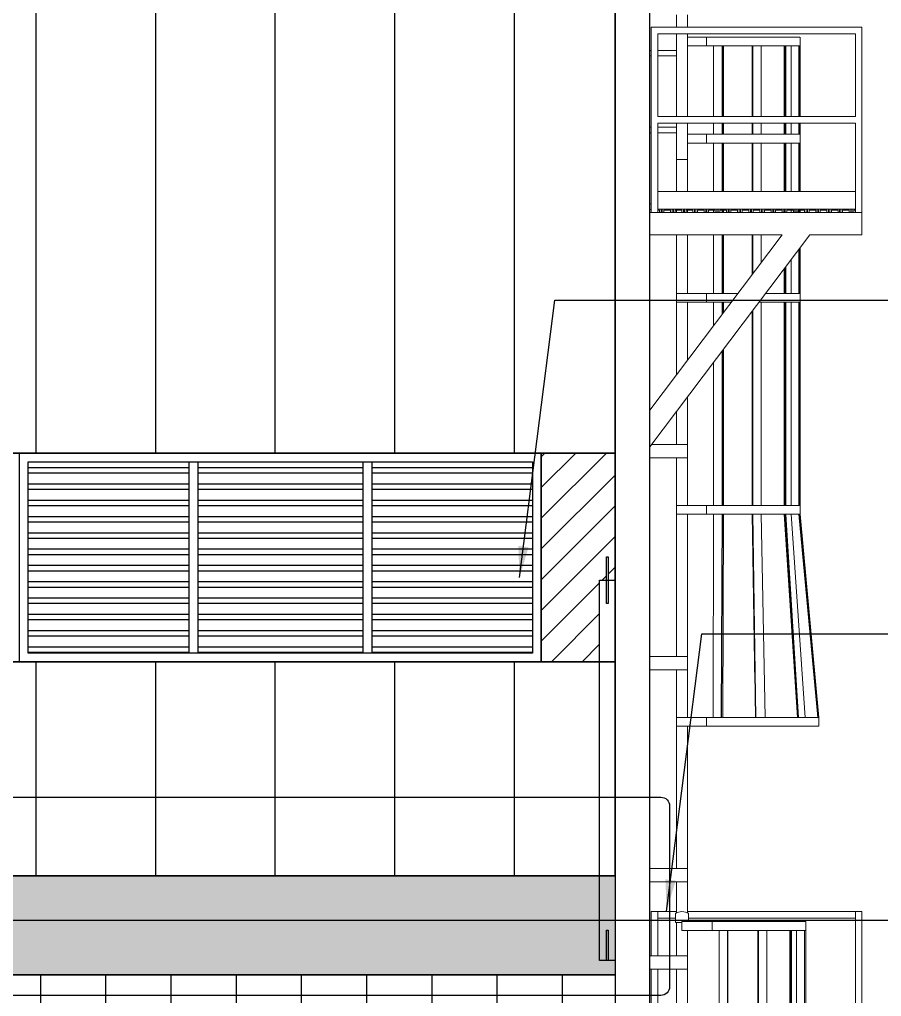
# Model space of a CAD drawing. Header units: inches. Extents: x 340055 to 349452, y -34649 to -30845.
# Drawn here: x 345287.2 to 345336.8, y -32094.5 to -32038.3 of the extents above; entities that cross this region are included whole.
import ezdxf

# ---------------------------------------------------------------- set-up
doc = ezdxf.new("R2010")
doc.units = ezdxf.units.IN
doc.header["$MEASUREMENT"] = 0
doc.layers.add('AZNB-BN-TL-A- X- POWDER SECTION 1 2 3$0$Q-SPCQ', color=91, linetype='Continuous', lineweight=9)
doc.layers.add('flashing', color=6, linetype='Continuous')
doc.layers.add('ROOFING', color=4, linetype='Continuous')
doc.styles.add('ST1H', font='vnshxh.shx', dxfattribs={"width": 0.7})
doc.dimstyles.new('3', dxfattribs={"dimtxt": 3.5, "dimasz": 1.8, "dimexe": 1, "dimexo": 0, "dimgap": 1, "dimtad": 1, "dimdec": 0, "dimlfac": 3, "dimzin": 0, "dimdsep": 46, "dimtxsty": 'ST1H', "dimblk": 'OBLIQUE', "dimcen": 1, "dimdle": 1, "dimclrd": 8, "dimclre": 8, "dimclrt": 3, "dimadec": 0, "dimazin": 0, "dimtfac": 1, "dimtdec": 0, "dimtix": 1, "dimtofl": 0, "dimtmove": 1, "dimatfit": 3, "dimfxl": 0, "dimtolj": 1, "dimtzin": 0, "dimlwd": -1, "dimlwe": -1, "dimarcsym": 0})
pattern_1 = [(90, (6701.2984, 2046.995), (-6.875, 1e-15), [])]

# ---------------------------------------------------------------- blocks, each defined once
blk = doc.blocks.new('AZNB-BN-TL-A- X- POWDER SECTION 1 2 3$0$Ladder-Precision_Ladders-Fixed_Ladder_With_Cage_and_Rest_Platform - Fixed Ladder With Cage_ Walk-Thru _ Rest Platform-3366971-Section 59')
at = {"layer": 'AZNB-BN-TL-A- X- POWDER SECTION 1 2 3$0$Q-SPCQ', "color": 8}
for p, q in [((107577.9, 9969.9), (107577.9, 10040.9)), ((107640.4, 9969.9), (107640.4, 10040.9)), ((107430.9, 9969.9), (108643.7, 9969.9)), ((107430.9, 9969.9), (107430.9, 8903.1)), ((108643.7, 9969.9), (108643.7, 8903.1)), ((107469, 9931.8), (108605.6, 9931.8)), ((107469, 9455.5), (107469, 9931.8)), ((107577.9, 9455.5), (107577.9, 9931.8)), ((107640.4, 9455.5), (107640.4, 9931.8)), ((108605.6, 9455.5), (108605.6, 9931.8)), ((108605.6, 9455.5), (107469, 9455.5)), ((107469, 9417.4), (108605.6, 9417.4)), ((107469, 8903.1), (107469, 9417.4)), ((107577.9, 9207.9), (107577.9, 9417.4)), ((107640.4, 9207.9), (107640.4, 9417.4)), ((108605.6, 8903.1), (108605.6, 9417.4)), ((107640.4, 9207.9), (107577.9, 9207.9)), ((108605.6, 9023.7), (107469, 9023.7)), ((108643.7, 8903.1), (107424.5, 8903.1)), ((107469, 8903.1), (107430.9, 8903.1)), ((107469, 8922.1), (107495.1, 8922.1)), ((107469, 8917.3), (107478.5, 8917.3)), ((107478.5, 8917.3), (107478.5, 8903.1)), ((107488, 8903.1), (107488, 8922.1)), ((107552.2, 8922.1), (107495.1, 8922.1)), ((107495.1, 8922.1), (107495.1, 8903.1)), ((107495.1, 8903.1), (107504.6, 8903.1)), ((107504.6, 8903.1), (107504.6, 8917.3)), ((107504.6, 8917.3), (107542.7, 8917.3)), ((107542.7, 8917.3), (107542.7, 8903.1)), ((107542.7, 8903.1), (107552.2, 8903.1)), ((107552.2, 8903.1), (107552.2, 8922.1)), ((107552.2, 8922.1), (107559.3, 8922.1)), ((107616.4, 8922.1), (107559.3, 8922.1)), ((107559.3, 8922.1), (107559.3, 8903.1)), ((107559.3, 8903.1), (107568.8, 8903.1)), ((107568.8, 8903.1), (107568.8, 8917.3)), ((107568.8, 8917.3), (107606.9, 8917.3)), ((107606.9, 8917.3), (107606.9, 8903.1)), ((107606.9, 8903.1), (107616.4, 8903.1)), ((107616.4, 8903.1), (107616.4, 8922.1)), ((107616.4, 8922.1), (107623.5, 8922.1)), ((107680.7, 8922.1), (107623.5, 8922.1)), ((107623.5, 8922.1), (107623.5, 8903.1)), ((107623.5, 8903.1), (107633, 8903.1)), ((107633, 8903.1), (107633, 8917.3)), ((107633, 8917.3), (107671.1, 8917.3)), ((107671.1, 8917.3), (107671.1, 8903.1)), ((107671.1, 8903.1), (107680.7, 8903.1)), ((107680.7, 8903.1), (107680.7, 8922.1)), ((107680.7, 8922.1), (107687.7, 8922.1)), ((107744.9, 8922.1), (107687.7, 8922.1)), ((107687.7, 8922.1), (107687.7, 8903.1)), ((107687.7, 8903.1), (107697.2, 8903.1)), ((107697.2, 8903.1), (107697.2, 8917.3)), ((107697.2, 8917.3), (107735.3, 8917.3)), ((107735.3, 8917.3), (107735.3, 8903.1)), ((107735.3, 8903.1), (107744.9, 8903.1)), ((107744.9, 8903.1), (107744.9, 8922.1)), ((107744.9, 8922.1), (107751.9, 8922.1)), ((107809.1, 8922.1), (107751.9, 8922.1)), ((107751.9, 8922.1), (107751.9, 8903.1)), ((107751.9, 8903.1), (107761.4, 8903.1)), ((107761.4, 8903.1), (107761.4, 8917.3)), ((107761.4, 8917.3), (107799.5, 8917.3)), ((107799.5, 8917.3), (107799.5, 8903.1)), ((107799.5, 8903.1), (107809.1, 8903.1)), ((107809.1, 8903.1), (107809.1, 8922.1)), ((107809.1, 8922.1), (107816.1, 8922.1)), ((107873.3, 8922.1), (107816.1, 8922.1)), ((107816.1, 8922.1), (107816.1, 8903.1)), ((107816.1, 8903.1), (107825.6, 8903.1)), ((107825.6, 8903.1), (107825.6, 8917.3)), ((107825.6, 8917.3), (107863.7, 8917.3)), ((107863.7, 8917.3), (107863.7, 8903.1)), ((107863.7, 8903.1), (107873.3, 8903.1)), ((107873.3, 8903.1), (107873.3, 8922.1)), ((107873.3, 8922.1), (107880.3, 8922.1)), ((107937.5, 8922.1), (107880.3, 8922.1)), ((107880.3, 8922.1), (107880.3, 8903.1)), ((107880.3, 8903.1), (107889.8, 8903.1)), ((107889.8, 8903.1), (107889.8, 8917.3)), ((107889.8, 8917.3), (107927.9, 8917.3)), ((107927.9, 8917.3), (107927.9, 8903.1)), ((107927.9, 8903.1), (107937.5, 8903.1)), ((107937.5, 8903.1), (107937.5, 8922.1)), ((107937.5, 8922.1), (107944.5, 8922.1)), ((108001.7, 8922.1), (107944.5, 8922.1)), ((107944.5, 8922.1), (107944.5, 8903.1)), ((107944.5, 8903.1), (107954.1, 8903.1)), ((107954.1, 8903.1), (107954.1, 8917.3)), ((107954.1, 8917.3), (107992.2, 8917.3)), ((107992.2, 8917.3), (107992.2, 8903.1)), ((107992.2, 8903.1), (108001.7, 8903.1)), ((108001.7, 8903.1), (108001.7, 8922.1)), ((108001.7, 8922.1), (108008.7, 8922.1)), ((108065.9, 8922.1), (108008.7, 8922.1)), ((108008.7, 8922.1), (108008.7, 8903.1)), ((108008.7, 8903.1), (108018.3, 8903.1)), ((108018.3, 8903.1), (108018.3, 8917.3)), ((108018.3, 8917.3), (108056.4, 8917.3)), ((108056.4, 8917.3), (108056.4, 8903.1)), ((108056.4, 8903.1), (108065.9, 8903.1)), ((108065.9, 8903.1), (108065.9, 8922.1)), ((108065.9, 8922.1), (108072.9, 8922.1)), ((108130.1, 8922.1), (108072.9, 8922.1)), ((108072.9, 8922.1), (108072.9, 8903.1)), ((108072.9, 8903.1), (108082.5, 8903.1)), ((108082.5, 8903.1), (108082.5, 8917.3)), ((108082.5, 8917.3), (108120.6, 8917.3)), ((108120.6, 8917.3), (108120.6, 8903.1)), ((108120.6, 8903.1), (108130.1, 8903.1)), ((108130.1, 8903.1), (108130.1, 8922.1)), ((108130.1, 8922.1), (108137.1, 8922.1)), ((108194.3, 8922.1), (108137.1, 8922.1)), ((108137.1, 8922.1), (108137.1, 8903.1)), ((108137.1, 8903.1), (108146.7, 8903.1)), ((108146.7, 8903.1), (108146.7, 8917.3)), ((108146.7, 8917.3), (108184.8, 8917.3)), ((108184.8, 8917.3), (108184.8, 8903.1)), ((108184.8, 8903.1), (108194.3, 8903.1)), ((108194.3, 8903.1), (108194.3, 8922.1)), ((108194.3, 8922.1), (108201.4, 8922.1)), ((108258.5, 8922.1), (108201.4, 8922.1)), ((108201.4, 8922.1), (108201.4, 8903.1)), ((108201.4, 8903.1), (108210.9, 8903.1)), ((108210.9, 8903.1), (108210.9, 8917.3)), ((108210.9, 8917.3), (108249, 8917.3)), ((108249, 8917.3), (108249, 8903.1)), ((108249, 8903.1), (108258.5, 8903.1)), ((108258.5, 8903.1), (108258.5, 8922.1)), ((108258.5, 8922.1), (108265.6, 8922.1)), ((108322.7, 8922.1), (108265.6, 8922.1)), ((108265.6, 8922.1), (108265.6, 8903.1)), ((108265.6, 8903.1), (108275.1, 8903.1)), ((108275.1, 8903.1), (108275.1, 8917.3)), ((108275.1, 8917.3), (108313.2, 8917.3)), ((108313.2, 8917.3), (108313.2, 8903.1)), ((108313.2, 8903.1), (108322.7, 8903.1)), ((108322.7, 8903.1), (108322.7, 8922.1)), ((108322.7, 8922.1), (108329.8, 8922.1)), ((108386.9, 8922.1), (108329.8, 8922.1)), ((108329.8, 8922.1), (108329.8, 8903.1)), ((108329.8, 8903.1), (108339.3, 8903.1)), ((108339.3, 8903.1), (108339.3, 8917.3)), ((108339.3, 8917.3), (108377.4, 8917.3)), ((108377.4, 8917.3), (108377.4, 8903.1)), ((108377.4, 8903.1), (108386.9, 8903.1)), ((108386.9, 8903.1), (108386.9, 8922.1)), ((108386.9, 8922.1), (108394, 8922.1)), ((108451.1, 8922.1), (108394, 8922.1)), ((108394, 8922.1), (108394, 8903.1)), ((108394, 8903.1), (108403.5, 8903.1)), ((108403.5, 8903.1), (108403.5, 8917.3)), ((108403.5, 8917.3), (108441.6, 8917.3)), ((108441.6, 8917.3), (108441.6, 8903.1)), ((108441.6, 8903.1), (108451.1, 8903.1)), ((108451.1, 8903.1), (108451.1, 8922.1)), ((108451.1, 8922.1), (108458.2, 8922.1)), ((108515.3, 8922.1), (108458.2, 8922.1)), ((108458.2, 8922.1), (108458.2, 8903.1)), ((108458.2, 8903.1), (108467.7, 8903.1)), ((108467.7, 8903.1), (108467.7, 8917.3)), ((108467.7, 8917.3), (108505.8, 8917.3)), ((108505.8, 8917.3), (108505.8, 8903.1)), ((108505.8, 8903.1), (108515.3, 8903.1)), ((108515.3, 8903.1), (108515.3, 8922.1)), ((108515.3, 8922.1), (108522.4, 8922.1)), ((108579.5, 8922.1), (108522.4, 8922.1)), ((108522.4, 8922.1), (108522.4, 8903.1)), ((108522.4, 8903.1), (108531.9, 8903.1)), ((108531.9, 8903.1), (108531.9, 8917.3)), ((108531.9, 8917.3), (108570, 8917.3)), ((108570, 8917.3), (108570, 8903.1)), ((108570, 8903.1), (108579.5, 8903.1)), ((108579.5, 8903.1), (108579.5, 8922.1)), ((108579.5, 8922.1), (108605.6, 8922.1)), ((108586.6, 8922.1), (108586.6, 8903.1)), ((108596.1, 8903.1), (108596.1, 8917.3)), ((108596.1, 8917.3), (108605.6, 8917.3)), ((108643.7, 8903.1), (108605.6, 8903.1)), ((108643.7, 8776.1), (108643.7, 8903.1)), ((107424.5, 8776.1), (108184.2, 8776.1)), ((108184.2, 8776.1), (107424.5, 7767.9)), ((107424.5, 7556.9), (108343.3, 8776.1)), ((108343.3, 8776.1), (108643.7, 8776.1))]:
    blk.add_line(p, q, dxfattribs=at)
blk = doc.blocks.new('AZNB-BN-TL-A- X- POWDER SECTION 1 2 3$0$Ladder-Precision_Ladders-Fixed_Ladder_With_Cage_and_Rest_Platform - Fixed Ladder With Cage_ Walk-Thru _ Rest Platform-3366764-Section 59')
at = {"layer": 'AZNB-BN-TL-A- X- POWDER SECTION 1 2 3$0$Q-SPCQ', "color": 8}
for p, q in [((107576.9, 9912.1), (107576.9, 9861.3)), ((107640.4, 9912.1), (107749.7, 9912.1)), ((107749.7, 9912.1), (108287.1, 9912.1)), ((107749.7, 9861.3), (107749.7, 9912.1)), ((108288.5, 9861.3), (108288.5, 9912.1)), ((107430.9, 9835.9), (107424.5, 9835.9)), ((107577.9, 9835.9), (107469, 9835.9)), ((107749.7, 9861.3), (107640.4, 9861.3)), ((107789.9, 9861.3), (107749.7, 9861.3)), ((107790.3, 9861.3), (107808.7, 9861.3)), ((107790.3, 9861.3), (107790.3, 9455.5)), ((107810.5, 9861.3), (107808.7, 9861.3)), ((107811.5, 9861.3), (107839.1, 9861.3)), ((108016.2, 9861.3), (107838.8, 9861.3)), ((107839.1, 9455.5), (107839.1, 9861.3)), ((107840.7, 9861.3), (107840.7, 9455.5)), ((107847.4, 9455.5), (107847.4, 9861.3)), ((108013.1, 9861.3), (108013.1, 9455.5)), ((108013.8, 9455.5), (108013.8, 9861.3)), ((108016, 9861.3), (108064, 9861.3)), ((108016, 9861.3), (108016, 9455.5)), ((108064, 9455.5), (108064, 9861.3)), ((108207.2, 9861.3), (108064.1, 9861.3)), ((108196.8, 9861.3), (108196.8, 9455.5)), ((108201, 9455.5), (108201, 9861.3)), ((108206.2, 9861.3), (108218.9, 9861.3)), ((108206.2, 9861.3), (108206.2, 9455.5)), ((108219.2, 9861.3), (108235.6, 9861.3)), ((108235.6, 9455.5), (108235.6, 9861.3)), ((108287.1, 9861.3), (108236.8, 9861.3)), ((108280.8, 9861.3), (108280.8, 9455.5)), ((108281.7, 9455.5), (108281.7, 9861.3)), ((108288.1, 9861.3), (108288.6, 9861.3)), ((108288.1, 9861.3), (108288.1, 9455.5)), ((108288.6, 9455.5), (108288.6, 9861.3)), ((107424.5, 9804.2), (107430.9, 9804.2)), ((107469, 9804.2), (107577.9, 9804.2)), ((107430.9, 9394.6), (107424.5, 9394.6)), ((107577.9, 9394.6), (107469, 9394.6)), ((107790.3, 9417.4), (107790.3, 9353.3)), ((107839.1, 9353.3), (107839.1, 9417.4)), ((107840.7, 9417.4), (107840.7, 9353.3)), ((107847.4, 9353.3), (107847.4, 9417.4)), ((108013.1, 9417.4), (108013.1, 9353.3)), ((108013.8, 9353.3), (108013.8, 9417.4)), ((108016, 9417.4), (108016, 9353.3)), ((108064, 9353.3), (108064, 9417.4)), ((108196.8, 9417.4), (108196.8, 9353.3)), ((108201, 9353.3), (108201, 9417.4)), ((108206.2, 9417.4), (108206.2, 9353.3)), ((108235.6, 9353.3), (108235.6, 9417.4)), ((108280.8, 9417.4), (108280.8, 9353.3)), ((108281.7, 9353.3), (108281.7, 9417.4)), ((108288.1, 9417.4), (108288.1, 9353.3)), ((108288.6, 9353.3), (108288.6, 9417.4)), ((107424.5, 9362.8), (107430.9, 9362.8)), ((107469, 9362.8), (107577.9, 9362.8)), ((107576.9, 9353.3), (107576.9, 9302.5)), ((107640.4, 9353.3), (107749.7, 9353.3)), ((107749.7, 9353.3), (107789.9, 9353.3)), ((107749.7, 9302.5), (107749.7, 9353.3)), ((107808.7, 9353.3), (107790.3, 9353.3)), ((107808.7, 9353.3), (107810.5, 9353.3)), ((107839.1, 9353.3), (107811.5, 9353.3)), ((107838.8, 9353.3), (108016.2, 9353.3)), ((108064, 9353.3), (108016, 9353.3)), ((108064.1, 9353.3), (108207.2, 9353.3)), ((108218.9, 9353.3), (108206.2, 9353.3)), ((108235.6, 9353.3), (108219.2, 9353.3)), ((108236.8, 9353.3), (108287.1, 9353.3)), ((108288.6, 9353.3), (108288.1, 9353.3)), ((108288.5, 9302.5), (108288.5, 9353.3)), ((107749.7, 9302.5), (107640.4, 9302.5)), ((107789.9, 9302.5), (107749.7, 9302.5)), ((107790.3, 9302.5), (107808.7, 9302.5)), ((107790.3, 9302.5), (107790.3, 9023.7)), ((107810.5, 9302.5), (107808.7, 9302.5)), ((107811.5, 9302.5), (107839.1, 9302.5)), ((108016.2, 9302.5), (107838.8, 9302.5)), ((107839.1, 9023.7), (107839.1, 9302.5)), ((107840.7, 9302.5), (107840.7, 9023.7)), ((107847.4, 9023.7), (107847.4, 9302.5)), ((108013.1, 9302.5), (108013.1, 9023.7)), ((108013.8, 9023.7), (108013.8, 9302.5)), ((108016, 9302.5), (108064, 9302.5)), ((108016, 9302.5), (108016, 9023.7)), ((108064, 9023.7), (108064, 9302.5)), ((108207.2, 9302.5), (108064.1, 9302.5)), ((108196.8, 9302.5), (108196.8, 9023.7)), ((108201, 9023.7), (108201, 9302.5)), ((108206.2, 9302.5), (108218.9, 9302.5)), ((108206.2, 9302.5), (108206.2, 9023.7)), ((108219.2, 9302.5), (108235.6, 9302.5)), ((108235.6, 9023.7), (108235.6, 9302.5)), ((108287.1, 9302.5), (108236.8, 9302.5)), ((108280.8, 9302.5), (108280.8, 9023.7)), ((108281.7, 9023.7), (108281.7, 9302.5)), ((108288.1, 9302.5), (108288.6, 9302.5)), ((108288.1, 9302.5), (108288.1, 9023.7)), ((108288.6, 9023.7), (108288.6, 9302.5)), ((107577.9, 9207.9), (107577.9, 9023.7)), ((107640.4, 9207.9), (107640.4, 9023.7)), ((107430.9, 8953.3), (107424.5, 8953.3)), ((107424.5, 8921.5), (107430.9, 8921.5)), ((107488, 8921.5), (107495.1, 8921.5)), ((107552.2, 8921.5), (107559.3, 8921.5)), ((107577.9, 8917.3), (107577.9, 8903.1)), ((107616.4, 8921.5), (107623.5, 8921.5)), ((107640.4, 8917.3), (107640.4, 8903.1)), ((107790.3, 8917.3), (107790.3, 8903.1)), ((107839.1, 8903.1), (107839.1, 8917.3)), ((107840.7, 8917.3), (107840.7, 8903.1)), ((107847.4, 8903.1), (107847.4, 8917.3)), ((108196.8, 8922.1), (108196.8, 8903.1)), ((108201, 8903.1), (108201, 8922.1)), ((108235.6, 8903.1), (108235.6, 8917.3)), ((108280.8, 8917.3), (108280.8, 8903.1)), ((108281.7, 8903.1), (108281.7, 8917.3)), ((108288.1, 8917.3), (108288.1, 8903.1)), ((108288.6, 8903.1), (108288.6, 8917.3)), ((107577.9, 8776.1), (107577.9, 8438.9)), ((107640.4, 8776.1), (107640.4, 8438.9)), ((107790.3, 8776.1), (107790.3, 8438.9)), ((107839.1, 8438.9), (107839.1, 8776.1)), ((107840.7, 8776.1), (107840.7, 8438.9)), ((107847.4, 8438.9), (107847.4, 8776.1)), ((108013.1, 8776.1), (108013.1, 8548.9)), ((108013.8, 8549.9), (108013.8, 8776.1)), ((108016, 8776.1), (108016, 8552.7)), ((108064, 8616.5), (108064, 8776.1)), ((108280.8, 8693.1), (108280.8, 8438.9)), ((108281.7, 8438.9), (108281.7, 8694.3)), ((108288.1, 8702.9), (108288.1, 8438.9)), ((108288.6, 8438.9), (108288.6, 8703.5)), ((108235.6, 8438.9), (108235.6, 8633.1)), ((108196.8, 8581.6), (108196.8, 8438.9)), ((108201, 8438.9), (108201, 8587.3)), ((108206.2, 8594.2), (108206.2, 8438.9)), ((107576.9, 8438.9), (107749.7, 8438.9)), ((107576.9, 8438.9), (107576.9, 8388.1)), ((107749.7, 8438.9), (107789.9, 8438.9)), ((107749.7, 8438.9), (107749.7, 8388.1)), ((107808.7, 8438.9), (107790.3, 8438.9)), ((107808.7, 8438.9), (107810.5, 8438.9)), ((107839.1, 8438.9), (107811.5, 8438.9)), ((107838.8, 8438.9), (107930.2, 8438.9)), ((108089.9, 8438.9), (108207.2, 8438.9)), ((108218.9, 8438.9), (108206.2, 8438.9)), ((108235.6, 8438.9), (108219.2, 8438.9)), ((108236.8, 8438.9), (108287.1, 8438.9)), ((108288.6, 8438.9), (108288.1, 8438.9)), ((108288.5, 8388.1), (108288.5, 8438.9)), ((107749.7, 8388.1), (107576.9, 8388.1)), ((107577.9, 8388.1), (107577.9, 7971.4)), ((107640.4, 8388.1), (107640.4, 8054.4)), ((107789.9, 8388.1), (107749.7, 8388.1)), ((107790.3, 8388.1), (107808.7, 8388.1)), ((107790.3, 8388.1), (107790.3, 8253.3)), ((107810.5, 8388.1), (107808.7, 8388.1)), ((107811.5, 8388.1), (107839.1, 8388.1)), ((107891.9, 8388.1), (107838.8, 8388.1)), ((107839.1, 8318), (107839.1, 8388.1)), ((107840.7, 8388.1), (107840.7, 8320.2)), ((107847.4, 8329.1), (107847.4, 8388.1)), ((108051, 8388.1), (108064, 8388.1)), ((108064, 7219.7), (108064, 8388.1)), ((108207.2, 8388.1), (108064.1, 8388.1)), ((108196.8, 8388.1), (108196.8, 7219.7)), ((108201, 7219.7), (108201, 8388.1)), ((108206.2, 8388.1), (108218.9, 8388.1)), ((108206.2, 8388.1), (108206.2, 7219.7)), ((108219.2, 8388.1), (108235.6, 8388.1)), ((108235.6, 7219.7), (108235.6, 8388.1)), ((108287.1, 8388.1), (108236.8, 8388.1)), ((108280.8, 8388.1), (108280.8, 7219.7)), ((108281.7, 7219.7), (108281.7, 8388.1)), ((108288.1, 8388.1), (108288.6, 8388.1)), ((108288.1, 8388.1), (108288.1, 7219.7)), ((108288.6, 7219.7), (108288.6, 8388.1)), ((108013.1, 8337.9), (108013.1, 7219.7)), ((108013.8, 7219.7), (108013.8, 8338.9)), ((108016, 8341.7), (108016, 7219.7)), ((107839.1, 7219.7), (107839.1, 8106.9)), ((107840.7, 8109.2), (107840.7, 7219.7)), ((107847.4, 7219.7), (107847.4, 8118.1)), ((107790.3, 8042.3), (107790.3, 7219.7)), ((107640.4, 7843.4), (107640.4, 7569.1)), ((107577.9, 7760.4), (107577.9, 7569.1)), ((107433.8, 7569.1), (107640.4, 7569.1)), ((107640.4, 7492.9), (107640.4, 7569.1)), ((107640.4, 7492.9), (107424.5, 7492.9)), ((107577.9, 7492.9), (107577.9, 7219.7)), ((107640.4, 7492.9), (107640.4, 7219.7)), ((107576.9, 7219.7), (107749.7, 7219.7)), ((107576.9, 7219.7), (107576.9, 7168.9)), ((107749.7, 7219.7), (107789.9, 7219.7)), ((107749.7, 7219.7), (107749.7, 7168.9)), ((107808.7, 7219.7), (107790.3, 7219.7)), ((107808.7, 7219.7), (107810.5, 7219.7)), ((107839.1, 7219.7), (107811.5, 7219.7)), ((107838.8, 7219.7), (108016.2, 7219.7)), ((108064, 7219.7), (108016, 7219.7)), ((108064.1, 7219.7), (108207.2, 7219.7)), ((108218.9, 7219.7), (108206.2, 7219.7)), ((108235.6, 7219.7), (108219.2, 7219.7)), ((108236.8, 7219.7), (108287.1, 7219.7)), ((108288.6, 7219.7), (108288.1, 7219.7)), ((108288.5, 7168.9), (108288.5, 7219.7)), ((107749.7, 7168.9), (107576.9, 7168.9)), ((107577.9, 7168.9), (107577.9, 6349.9)), ((107640.4, 7168.9), (107640.4, 6349.9)), ((107789.9, 7168.9), (107749.7, 7168.9)), ((107790.3, 7168.9), (107788, 6000.5)), ((107790.3, 7168.9), (107808.8, 7168.9)), ((107810.5, 7168.9), (107808.8, 7168.9)), ((107811.4, 7168.9), (107838.8, 7168.9)), ((107838.8, 7168.9), (107833.8, 6000.5)), ((107840.7, 7168.9), (107835.9, 6000.5)), ((108016, 7168.9), (107838.9, 7168.9)), ((107847.4, 7168.9), (107842.7, 6000.5)), ((108013.1, 7168.9), (108028.3, 6198.1)), ((108031.3, 6000.5), (108013.8, 7168.9)), ((108016, 7168.9), (108064, 7168.9)), ((108016, 7168.9), (108033.5, 6000.5)), ((108064, 7168.9), (108087.9, 6000.5)), ((108207, 7168.9), (108064.1, 7168.9)), ((108196.8, 7168.9), (108273.8, 6000.5)), ((108274, 6000.5), (108201.3, 7168.9)), ((108206.1, 7168.9), (108218.4, 7168.9)), ((108206.1, 7168.9), (108279.4, 6000.5)), ((108219.1, 7168.9), (108217.8, 7168.9)), ((108219.2, 7168.9), (108235.7, 7168.9)), ((108235.7, 7168.9), (108316.1, 6000.5)), ((108287.1, 7168.9), (108237, 7168.9)), ((108280.7, 7168.9), (108388.9, 6000.5)), ((108281.6, 7168.9), (108388.9, 6000.5)), ((108288.1, 7168.9), (108288.6, 7168.9)), ((108395.8, 6000.5), (108288.1, 7168.9)), ((108288.6, 7168.9), (108396.5, 6000.5)), ((107424.5, 6349.9), (107640.4, 6349.9)), ((107640.4, 6273.7), (107640.4, 6349.9)), ((107640.4, 6273.7), (107424.5, 6273.7)), ((107577.9, 6273.7), (107577.9, 6000.5)), ((107640.4, 6273.7), (107640.4, 6000.5)), ((107576.9, 6000.5), (107749.1, 6000.5)), ((107576.9, 6000.5), (107576.9, 5949.7)), ((107749.1, 6000.5), (107787.3, 6000.5)), ((107749.1, 5949.7), (107749.1, 6000.5)), ((107810.4, 6000.5), (107788, 6000.5)), ((107833.8, 6000.5), (107810.5, 6000.5)), ((107833.7, 6000.5), (108033.3, 6000.5)), ((108087.9, 6000.5), (108033.5, 6000.5)), ((108087.9, 6000.5), (108279.8, 6000.5)), ((108316.1, 6000.5), (108279.4, 6000.5)), ((108316.6, 6000.5), (108394.9, 6000.5)), ((108396.4, 6000.5), (108395.8, 6000.5)), ((108396.5, 5949.7), (108396.5, 6000.5)), ((107749.1, 5949.7), (107576.9, 5949.7)), ((107577.9, 5949.7), (107577.9, 5130.7)), ((107640.4, 5949.7), (107640.4, 5130.7)), ((108394.9, 5949.7), (107749.1, 5949.7)), ((107424.5, 5130.7), (107640.4, 5130.7)), ((107640.4, 5054.5), (107640.4, 5130.7)), ((107640.4, 5054.5), (107424.5, 5054.5)), ((107577.9, 5054.5), (107577.9, 4876.3)), ((107640.4, 5054.5), (107640.4, 4875.9)), ((107430.9, 4883.5), (107469, 4883.5)), ((107430.9, 4883.5), (107430.9, 4629.5)), ((107469, 4883.5), (107577.9, 4883.5)), ((107469, 4883.5), (107469, 4629.5)), ((107469, 4845.4), (107570.6, 4845.4)), ((107570.6, 4873.3), (107570.6, 4820)), ((107640.4, 4883.5), (108605.6, 4883.5)), ((107646.8, 4825.9), (107646.8, 4873.3)), ((107646.8, 4845.4), (108605.6, 4845.4)), ((108605.6, 4883.5), (108643.7, 4883.5)), ((108605.6, 4883.5), (108605.6, 3816.7)), ((108643.7, 4883.5), (108643.7, 3816.7)), ((107570.6, 4820), (107608.7, 4820)), ((107577.9, 4820), (107608.7, 4820)), ((107577.9, 4820), (107577.9, 4629.5)), ((107608.7, 4825.9), (107781.4, 4825.9)), ((107608.7, 4825.9), (107608.7, 4775.1)), ((107781.4, 4825.9), (108320.3, 4825.9)), ((107781.4, 4775.1), (107781.4, 4825.9)), ((108320.3, 4775.1), (108320.3, 4825.9)), ((107781.4, 4775.1), (107608.7, 4775.1)), ((107640.4, 4775.1), (107640.4, 4629.5)), ((107821.6, 4775.1), (107781.4, 4775.1)), ((107822.1, 4775.1), (107844, 4775.1)), ((107822.1, 4775.1), (107822.1, 3911.5)), ((107844.6, 4775.1), (107870.8, 4775.1)), ((108047.8, 4775.1), (107870.5, 4775.1)), ((107870.8, 3911.5), (107870.8, 4775.1)), ((107872.5, 4775.1), (107872.5, 3911.5)), ((108045.6, 3911.5), (108045.6, 4775.1)), ((108047.7, 4775.1), (108095.8, 4775.1)), ((108047.7, 4775.1), (108047.7, 3911.5)), ((108095.8, 3911.5), (108095.8, 4775.1)), ((108238, 4775.1), (108096.1, 4775.1)), ((108228.5, 4775.1), (108228.5, 3911.5)), ((108232.8, 3911.5), (108232.8, 4775.1)), ((108236.8, 4775.1), (108238, 4775.1)), ((108238, 4775.1), (108259, 4775.1)), ((108238, 4775.1), (108238, 3911.5)), ((108259.5, 4775.1), (108267.3, 4775.1)), ((108267.3, 3911.5), (108267.3, 4775.1)), ((108320, 4775.1), (108268.3, 4775.1)), ((108312.5, 4775.1), (108312.5, 3911.5)), ((108313.4, 3911.5), (108313.4, 4775.1)), ((108319.9, 4775.1), (108320.3, 4775.1)), ((108319.9, 4775.1), (108319.9, 3911.5)), ((108320.3, 4775.1), (108320.1, 4775.1)), ((108320.4, 3911.5), (108320.4, 4775.1)), ((107424.5, 4629.5), (107640.4, 4629.5)), ((107640.4, 4553.3), (107640.4, 4629.5)), ((107640.4, 4553.3), (107424.5, 4553.3)), ((107430.9, 4553.3), (107430.9, 4080)), ((107469, 4553.3), (107469, 3816.7)), ((107577.9, 4553.3), (107577.9, 3410.3)), ((107640.4, 4553.3), (107640.4, 3911.5))]:
    blk.add_line(p, q, dxfattribs=at)
blk.add_arc((107608.7, 4807.3), 76.2, 60, 120, dxfattribs=at)
blk = doc.blocks.new('_Oblique')
at = {"color": 0, "linetype": 'ByBlock', "lineweight": -2}
blk.add_line((-0.5, -0.5), (0.5, 0.5), dxfattribs=at)
blk = doc.blocks.new('17')
at = {"true_color": 0xc0a22a}
h = blk.add_hatch(dxfattribs=at)
h.set_pattern_fill('ANSI32', color=42, scale=2.5, angle=135, style=0)
h.paths.add_polyline_path([(344915.573, -35529.088), (344906.323, -35529.088), (344906.323, -35540.088), (344915.573, -35540.088)])
h.paths.add_polyline_path([(344916.073, -35540.088), (344925.573, -35540.088), (344925.573, -35529.088), (344916.073, -35529.088)])
h.paths.add_polyline_path([(344931.575, -35529.088), (344926.073, -35529.088), (344926.073, -35540.088), (344931.575, -35540.088)])
h.paths.add_polyline_path([(344935.325, -35529.088), (344931.575, -35529.088), (344931.575, -35540.088), (344935.325, -35540.088)])
at = {"color": 42, "true_color": 0xc0a22a}
for points in [[(344905.823, -35528.588), (344935.825, -35528.588), (344935.825, -35540.588), (344905.823, -35540.588)], [(344906.323, -35529.088), (344935.325, -35529.088), (344935.325, -35540.088), (344906.323, -35540.088)], [(344916.073, -35529.088), (344916.073, -35540.088), (344915.573, -35540.088), (344915.573, -35529.088)], [(344926.073, -35529.088), (344926.073, -35540.088), (344925.573, -35540.088), (344925.573, -35529.088)]]:
    blk.add_lwpolyline(points, close=True, dxfattribs=at)

msp = doc.modelspace()

# ---------------------------------------------------------------- hatches: boundary and pattern name
h = msp.add_hatch()
h.set_pattern_fill('ANSI33', color=5, scale=10, angle=45, style=0)
h.set_pattern_definition([(90, (21942.1402, 4798.5053), (-2.5, 4e-16), []), (90, (21943.3902, 4799.7553), (-2.5, 4e-16), [1.25, -0.625])])
h.paths.add_polyline_path([(345321.4764, -32093.2363), (345321.4764, -32087.5478), (345060.4764, -32087.5478), (345060.4764, -32093.2363)])
at = {"layer": 'ROOFING'}
h = msp.add_hatch(dxfattribs=at)
h.set_pattern_fill('ANSI31', color=3, scale=55, angle=45, style=0)
h.set_pattern_definition(pattern_1)
h.paths.add_polyline_path([(345321.4764, -32008.2354), (345321.4764, -31965.2354), (345060.4764, -31965.2354), (345060.4764, -32008.2354)])
h.paths.add_polyline_path([(345060.4764, -32020.2354), (345060.4764, -32063.2354), (345321.4764, -32063.2354), (345321.4764, -32020.2354)])
h.paths.add_polyline_path([(345139.6138, -31992.8497), (345248.6971, -31992.8497), (345248.6971, -31982.6116), (345139.6138, -31982.6116)], flags=24)
h = msp.add_hatch(dxfattribs=at)
h.set_pattern_fill('ANSI31', color=3, scale=10, style=0)
h.set_pattern_definition([(45, (385.6516, 3803.1944), (-0.8838834765, 0.8838834765), [])])
h.paths.add_polyline_path([(345317.2264, -32075.2354), (345320.5828, -32075.2354), (345320.5828, -32070.5417), (345320.9796, -32070.5417), (345320.9796, -32069.2065), (345321.0796, -32069.2065), (345321.0796, -32070.5417), (345321.4764, -32070.5417), (345321.4764, -32063.2354), (345317.2264, -32063.2354)])
h = msp.add_hatch(dxfattribs=at)
h.set_pattern_fill('ANSI31', color=3, scale=55, angle=45, style=0)
h.set_pattern_definition(pattern_1)
h.paths.add_polyline_path([(345060.4764, -32075.2354), (345321.4764, -32075.2354), (345321.4764, -32087.5478), (345060.4764, -32087.5478)])
h = msp.add_hatch(dxfattribs=at)
h.set_pattern_fill('ANSI31', color=3, scale=30, angle=45, style=0)
h.set_pattern_definition([(90, (12888.44, 3803.1944), (-3.75, 7e-16), [])])
h.paths.add_polyline_path([(345119.7254, -32104.2363), (345254.1404, -32104.2363), (345321.4764, -32104.2363), (345321.4764, -32093.2363), (345060.4764, -32093.2363), (345060.4764, -32104.2363)])

# ---------------------------------------------------------------- linework, layer by layer
at = {"color": 133, "true_color": 0x36c9c7}
msp.add_line((345058.4764, -32090.1045), (345366.5431, -32090.1045), dxfattribs=at)
at = {"color": 8}
for points in [[(345060.4764, -32087.5478), (345321.4764, -32087.5478), (345321.4764, -31867.3854), (345060.4764, -31867.3854)], [(345060.4764, -32063.2354), (345317.2264, -32063.2354), (345317.2264, -32075.2354), (345060.4764, -32075.2354)], [(345060.4764, -32093.2363), (345321.4764, -32093.2363), (345321.4764, -32104.2363), (345060.4764, -32104.2363)]]:
    msp.add_lwpolyline(points, close=True, dxfattribs=at)
at = {"color": 133, "true_color": 0x36c9c7}
msp.add_lwpolyline([(345317.2264, -32063.2354), (345321.4764, -32063.2354), (345321.4764, -32075.2354), (345317.2264, -32075.2354)], close=True, dxfattribs=at)
at = {"color": 1, "true_color": 0xfa051e}
for points in [[(345320.9796, -32069.2065), (345321.0796, -32069.2065), (345321.0796, -32071.8769), (345320.9796, -32071.8769)], [(345320.5828, -32070.5417), (345321.4764, -32070.5417), (345321.4764, -32092.4112), (345320.5828, -32092.4112)], [(345320.9796, -32090.6714), (345321.0796, -32090.6714), (345321.0796, -32092.4112), (345320.9796, -32092.4112)]]:
    msp.add_lwpolyline(points, close=True, dxfattribs=at)
at = {"color": 240, "true_color": 0xf90627}
msp.add_lwpolyline([(345057.0513, -32083.022), (345324.1069, -32083.022, -0.4142136), (345324.6069, -32083.522), (345324.6069, -32093.9234, -0.4142136), (345324.1069, -32094.4234), (345057.0513, -32094.4234, -0.4142136), (345056.5513, -32093.9234), (345056.5513, -32083.522, -0.4142136)], format="xyb", close=True, dxfattribs=at)
at = {"color": 5}
msp.add_lwpolyline([(345060.4764, -32087.5478), (345321.4764, -32087.5478), (345321.4764, -32093.2363), (345060.4764, -32093.2363)], close=True, dxfattribs=at)
at = {"layer": 'flashing'}
msp.add_lwpolyline([(345060.4764, -32104.2363), (345060.4764, -32104.2363), (345060.4764, -32104.2363), (345060.4764, -31867.3854), (345321.4764, -31867.3854), (345321.4764, -32104.2363), (345321.4764, -32104.2363), (345321.4764, -32104.2363), (345323.4764, -32104.2363), (345323.4764, -31865.3854), (345058.4764, -31865.3854), (345058.4764, -32104.2363)], close=True, dxfattribs=at)
at = {"layer": 'ROOFING', "color": 3}
for points in [[(345060.4764, -32020.2354), (345321.4764, -32020.2354), (345321.4764, -32063.2354), (345060.4764, -32063.2354)], [(345060.4764, -32075.2354), (345321.4764, -32075.2354), (345321.4764, -32087.5478), (345060.4764, -32087.5478)]]:
    msp.add_lwpolyline(points, close=True, dxfattribs=at)

# ---------------------------------------------------------------- block references
at = {"color": 133, "true_color": 0x36c9c7}
msp.add_blockref('17', (381.4016, 3465.3524), dxfattribs=at)
at = {"layer": 'AZNB-BN-TL-A- X- POWDER SECTION 1 2 3$0$Q-SPCQ', "xscale": 0.01000000000931323, "yscale": 0.01000000000931323, "zscale": 0.01000000000931323}
for name in ['AZNB-BN-TL-A- X- POWDER SECTION 1 2 3$0$Ladder-Precision_Ladders-Fixed_Ladder_With_Cage_and_Rest_Platform - Fixed Ladder With Cage_ Walk-Thru _ Rest Platform-3366971-Section 59', 'AZNB-BN-TL-A- X- POWDER SECTION 1 2 3$0$Ladder-Precision_Ladders-Fixed_Ladder_With_Cage_and_Rest_Platform - Fixed Ladder With Cage_ Walk-Thru _ Rest Platform-3366764-Section 59']:
    msp.add_blockref(name, (344249.231, -32138.4363), dxfattribs=at)

# ---------------------------------------------------------------- leaders
at = {"color": 9}
for points in [[(345315.9733, -32070.3921), (345318.0086, -32054.4446), (345339.1575, -32054.4446)], [(345324.4326, -32089.5702), (345326.468, -32073.6227), (345339.1575, -32073.6227)]]:
    msp.add_leader(points, dimstyle='3', override={"dimgap": 1, "dimtad": 0}, dxfattribs=at)

doc.saveas('drawing.dxf')
